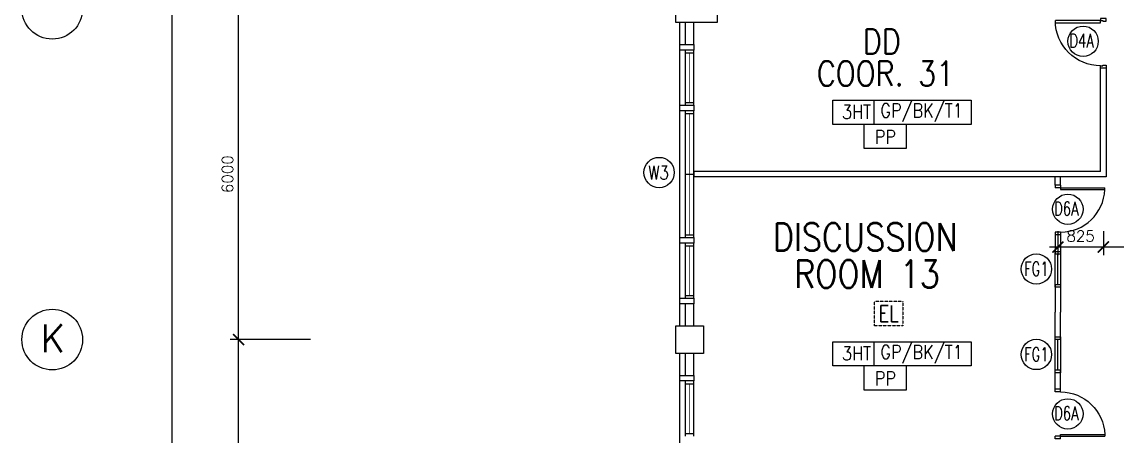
# Model space of a CAD drawing. Extents: x 2332957 to 2465864, y -1012926 to -914299.
# Drawn here: x 2338183 to 2358031, y -976487 to -968975 of the extents above; entities that cross this region are included whole.
import ezdxf
from ezdxf.enums import TextEntityAlignment as Align

# ---------------------------------------------------------------- set-up
doc = ezdxf.new("R2010")
doc.units = 0
doc.header["$LTSCALE"] = 15
doc.header["$MEASUREMENT"] = 0
doc.header["$PDMODE"] = 34
doc.linetypes.add('HIDDEN', pattern=[0.375, 0.25, -0.125])
doc.layers.get('0').update_dxf_attribs({"linetype": 'CONTINUOUS'})
doc.layers.get('DEFPOINTS').update_dxf_attribs({"linetype": 'CONTINUOUS'})
for name, color, linetype in [('-EL & K', 10, 'CONTINUOUS'), ('COL', 3, 'CONTINUOUS'), ('DIM', 7, 'CONTINUOUS'), ('DOOR', 5, 'CONTINUOUS'), ('DR', 7, 'CONTINUOUS'), ('DR-T', 7, 'CONTINUOUS'), ('FG-T', 7, 'CONTINUOUS'), ('GRID-T', 7, 'CONTINUOUS'), ('LEG-T', 7, 'CONTINUOUS'), ('LINE', 7, 'CONTINUOUS'), ('partition', 7, 'CONTINUOUS'), ('stair', 7, 'CONTINUOUS'), ('T50', 4, 'CONTINUOUS'), ('WALL', 2, 'CONTINUOUS'), ('WIN', 5, 'CONTINUOUS'), ('WIN-T', 7, 'CONTINUOUS')]:
    doc.layers.add(name, color=color, linetype=linetype)
doc.styles.add('E', font='ROMANS.SHX', dxfattribs={"width": 0.9})
doc.styles.add('ROMANS', font='romans')
doc.styles.get("Standard").update_dxf_attribs({"font": 'ROMANS.SHX'})
doc.dimstyles.new('STANDARD$0', dxfattribs={"dimscale": 0, "dimtxt": 8, "dimasz": 6, "dimexe": 1, "dimexo": 1, "dimgap": 3, "dimtad": 1, "dimdec": 0, "dimlfac": -1, "dimrnd": 1, "dimzin": 0, "dimdsep": 46, "dimtxsty": 'Standard', "dimcen": 0, "dimclrd": 5, "dimclre": 250, "dimadec": 0, "dimazin": 0, "dimtfac": 1, "dimtdec": 4, "dimtofl": 0, "dimtmove": 0, "dimatfit": 3, "dimfxl": 1, "dimtolj": 1, "dimtzin": 0, "dimarcsym": 0})

# ---------------------------------------------------------------- blocks, each defined once
blk = doc.blocks.new('FG')
at = {"layer": 'LINE', "linetype": 'Continuous'}
for points in [[(0, 0), (50, 0), (50, 100), (0, 100)], [(600, 0), (650, 0), (650, 100), (600, 100)]]:
    blk.add_lwpolyline(points, close=True, dxfattribs=at)
at = {"layer": 'LINE', "color": 5, "linetype": 'Continuous'}
for points in [[(600, 100), (50, 100)], [(50, 0), (600, 0)]]:
    blk.add_lwpolyline(points, dxfattribs=at)
at = {"layer": 'LINE', "color": 1, "linetype": 'Continuous'}
blk.add_lwpolyline([(50, 50), (600, 50)], dxfattribs=at)
blk = doc.blocks.new('_ARCHTICK')
at = {"color": 0, "linetype": 'ByBlock', "const_width": 0.15}
blk.add_lwpolyline([(-0.5, -0.5), (0.5, 0.5)], dxfattribs=at)
blk = doc.blocks.new('*D220')
at = {"layer": 'DEFPOINTS', "color": 0, "transparency": 16777216}
for p in [(2340909, -938737), (2342809, -938737), (2342809, -992737)]:
    blk.add_point(p, dxfattribs=at)
at = {"layer": 'DIM', "color": 7, "lineweight": -2, "transparency": 16777216}
for p, q in [((2340909, -992887), (2340909, -938587)), ((2342659, -938737), (2340759, -938737)), ((2342659, -992737), (2340759, -992737))]:
    blk.add_line(p, q, dxfattribs=at)
at = {"layer": 'DIM', "color": 7, "lineweight": -2, "transparency": 16777216, "xscale": 200, "yscale": 200, "zscale": 200}
for p, rotation in [((2340909, -938737), 90), ((2340909, -992737), 270)]:
    blk.add_blockref('_ARCHTICK', p, dxfattribs=dict(at, rotation=rotation))
at = {"layer": 'DIM', "color": 7, "transparency": 16777216, "insert": (2340709, -965737), "char_height": 200, "attachment_point": 5, "rotation": 90, "style": 'ROMANS'}
blk.add_mtext('\\A1;54000', dxfattribs=at)
blk = doc.blocks.new('*D223')
at = {"layer": 'DEFPOINTS', "color": 0, "transparency": 16777216}
for p in [(2342109, -974737), (2343566, -974737), (2343566, -980737)]:
    blk.add_point(p, dxfattribs=at)
at = {"layer": 'DIM', "color": 7, "lineweight": -2, "transparency": 16777216}
for p, q in [((2342109, -980887), (2342109, -974587)), ((2343416, -974737), (2341959, -974737)), ((2343416, -980737), (2341959, -980737))]:
    blk.add_line(p, q, dxfattribs=at)
at = {"layer": 'DIM', "color": 7, "lineweight": -2, "transparency": 16777216, "xscale": 200, "yscale": 200, "zscale": 200}
for p, rotation in [((2342109, -974737), 90), ((2342109, -980737), 270)]:
    blk.add_blockref('_ARCHTICK', p, dxfattribs=dict(at, rotation=rotation))
at = {"layer": 'DIM', "color": 7, "transparency": 16777216, "insert": (2341909, -977737), "char_height": 200, "attachment_point": 5, "rotation": 90, "style": 'ROMANS'}
blk.add_mtext('\\A1;6000', dxfattribs=at)
blk = doc.blocks.new('*D224')
at = {"layer": 'DEFPOINTS', "color": 0, "transparency": 16777216}
for p in [(2342109, -968737), (2343566, -968737), (2343566, -974737)]:
    blk.add_point(p, dxfattribs=at)
at = {"layer": 'DIM', "color": 7, "lineweight": -2, "transparency": 16777216}
for p, q in [((2343416, -968737), (2341959, -968737)), ((2342109, -974887), (2342109, -968587)), ((2343416, -974737), (2341959, -974737))]:
    blk.add_line(p, q, dxfattribs=at)
at = {"layer": 'DIM', "color": 7, "lineweight": -2, "transparency": 16777216, "xscale": 200, "yscale": 200, "zscale": 200}
for p, rotation in [((2342109, -968737), 90), ((2342109, -974737), 270)]:
    blk.add_blockref('_ARCHTICK', p, dxfattribs=dict(at, rotation=rotation))
at = {"layer": 'DIM', "color": 7, "transparency": 16777216, "insert": (2341909, -971737), "char_height": 200, "attachment_point": 5, "rotation": 90, "style": 'ROMANS'}
blk.add_mtext('\\A1;6000', dxfattribs=at)
blk = doc.blocks.new('d900-1b1')
at = {"layer": 'DR'}
for p, q in [((40, 100), (40, 920)), ((80, 919), (80, 100)), ((0, 0), (0, 100)), ((0, 100), (40, 100)), ((50, 0), (0, 0)), ((80, 100), (40, 100)), ((40, 100), (40, 60)), ((40, 60), (50, 60)), ((50, 60), (50, 0)), ((860, 60), (850, 60)), ((850, 60), (850, 0)), ((850, 0), (900, 0)), ((860, 100), (860, 60)), ((900, 100), (860, 100)), ((900, 0), (900, 100))]:
    blk.add_line(p, q, dxfattribs=at)
blk.add_arc((40, 100), 820, 0, 90, dxfattribs=at)
blk = doc.blocks.new('D900')
at = {"layer": 'DOOR', "color": 7}
for p, q in [((50, 100), (50, 899)), ((80, 899), (50, 899)), ((80, 100), (80, 899)), ((0, 100), (0, 0)), ((0, 100), (50, 100)), ((0, 0), (50, 0)), ((50, 100), (50, 0)), ((50, 100), (80, 100)), ((850, 100), (850, 0)), ((850, 100), (900, 100)), ((850, 0), (900, 0)), ((900, 100), (900, 0))]:
    blk.add_line(p, q, dxfattribs=at)
blk.add_arc((50, 100), 800, 0, 87.8509, dxfattribs=at)
blk = doc.blocks.new('*D169')
at = {"layer": 'DEFPOINTS', "color": 0, "linetype": 'Continuous', "transparency": 16777216}
for p in [(2357783, -972619), (2360283, -972619), (2357783, -973059)]:
    blk.add_point(p, dxfattribs=at)
at = {"layer": 'DIM', "color": 7, "linetype": 'Continuous', "lineweight": -2, "transparency": 16777216}
for p, q in [((2357783, -972769), (2357783, -973209)), ((2360283, -972769), (2360283, -973209)), ((2360433, -973059), (2357633, -973059))]:
    blk.add_line(p, q, dxfattribs=at)
at = {"layer": 'DIM', "color": 7, "linetype": 'Continuous', "lineweight": -2, "transparency": 16777216, "xscale": 200, "yscale": 200, "zscale": 200, "rotation": 180}
blk.add_blockref('_ARCHTICK', (2357783, -973059), dxfattribs=at)
at = {"layer": 'DIM', "color": 7, "linetype": 'Continuous', "lineweight": -2, "transparency": 16777216, "xscale": 200, "yscale": 200, "zscale": 200}
blk.add_blockref('_ARCHTICK', (2360283, -973059), dxfattribs=at)
at = {"layer": 'DIM', "color": 7, "linetype": 'Continuous', "transparency": 16777216, "insert": (2359033, -972859), "char_height": 200, "attachment_point": 5, "style": 'ROMANS'}
blk.add_mtext('\\A1;2500', dxfattribs=at)
blk = doc.blocks.new('*D170')
at = {"layer": 'DEFPOINTS', "color": 0, "linetype": 'Continuous', "transparency": 16777216}
for p in [(2356958, -972619), (2357783, -972619), (2356958, -973059)]:
    blk.add_point(p, dxfattribs=at)
at = {"layer": 'DIM', "color": 7, "linetype": 'Continuous', "lineweight": -2, "transparency": 16777216}
for p, q in [((2356958, -972769), (2356958, -973209)), ((2357783, -972769), (2357783, -973209)), ((2357933, -973059), (2356808, -973059))]:
    blk.add_line(p, q, dxfattribs=at)
at = {"layer": 'DIM', "color": 7, "linetype": 'Continuous', "lineweight": -2, "transparency": 16777216, "xscale": 200, "yscale": 200, "zscale": 200, "rotation": 180}
blk.add_blockref('_ARCHTICK', (2356958, -973059), dxfattribs=at)
at = {"layer": 'DIM', "color": 7, "linetype": 'Continuous', "lineweight": -2, "transparency": 16777216, "xscale": 200, "yscale": 200, "zscale": 200}
blk.add_blockref('_ARCHTICK', (2357783, -973059), dxfattribs=at)
at = {"layer": 'DIM', "color": 7, "linetype": 'Continuous', "transparency": 16777216, "insert": (2357370, -972859), "char_height": 200, "attachment_point": 5, "style": 'ROMANS'}
blk.add_mtext('\\A1;825', dxfattribs=at)

msp = doc.modelspace()

# ---------------------------------------------------------------- linework, layer by layer
at = {"layer": '-EL & K', "color": 0, "linetype": 'HIDDEN'}
msp.add_lwpolyline([(2353633.1, -974039.5), (2354147, -974039.5), (2354147, -974486.6), (2353633.1, -974486.6)], close=True, dxfattribs=at)
at = {"color": 0}
for p, q in [((2350107.9, -974487.5), (2350107.9, -968987.5)), ((2350107.9, -980487.5), (2350107.9, -974987.5))]:
    msp.add_line(p, q, dxfattribs=at)
at = {"color": 0, "linetype": 'Continuous'}
for p, q in [((2356907.9, -971887.5), (2356907.9, -971787.5)), ((2356907.9, -971937.5), (2356907.9, -971787.5)), ((2357007.9, -971937.5), (2357007.9, -971787.5))]:
    msp.add_line(p, q, dxfattribs=at)
at = {"layer": 'COL', "color": 0}
for points in [[(2350782.9, -968987.5), (2350032.9, -968987.5), (2350032.9, -968487.5), (2350782.9, -968487.5)], [(2350032.9, -974487.5), (2350532.9, -974487.5), (2350532.9, -974987.5), (2350032.9, -974987.5)]]:
    msp.add_lwpolyline(points, close=True, dxfattribs=at)
at = {"layer": 'DR-T', "color": 0, "linetype": 'Continuous'}
for centre in [(2357414.9, -969327.1), (2357138.2, -972373.3), (2357138.2, -976084.8)]:
    msp.add_circle(centre, 275, dxfattribs=at)
at = {"layer": 'FG-T', "color": 0, "linetype": 'Continuous'}
for centre in [(2356568.2, -973457.1), (2356568.2, -975007.1)]:
    msp.add_circle(centre, 275, dxfattribs=at)
at = {"layer": 'GRID-T', "color": 0}
for centre in [(2338732.9, -968737.5), (2338732.9, -974737.5)]:
    msp.add_circle(centre, 550, dxfattribs=at)
at = {"layer": 'LEG-T', "color": 0}
for p, q in [((2352880.2, -970397.4), (2355384.9, -970397.4)), ((2352880.2, -970835.4), (2352880.2, -970397.4)), ((2353623.9, -970397.4), (2353623.9, -970835.4)), ((2355384.9, -970397.4), (2355384.9, -970835.4)), ((2355384.9, -970835.4), (2352880.2, -970835.4)), ((2353446.1, -971273.4), (2353446.1, -970835.4)), ((2354206.1, -970835.4), (2354206.1, -971273.4)), ((2354206.1, -971273.4), (2353446.1, -971273.4)), ((2352880.2, -974777.5), (2355384.9, -974777.5)), ((2352880.2, -975215.5), (2352880.2, -974777.5)), ((2353623.9, -974777.5), (2353623.9, -975215.5)), ((2355384.9, -974777.5), (2355384.9, -975215.5)), ((2355384.9, -975215.5), (2352880.2, -975215.5)), ((2353446.1, -975653.5), (2353446.1, -975215.5)), ((2354206.1, -975215.5), (2354206.1, -975653.5)), ((2354206.1, -975653.5), (2353446.1, -975653.5))]:
    msp.add_line(p, q, dxfattribs=at)
at = {"layer": 'partition', "color": 0}
for p, q in [((2357732.9, -971687.5), (2350357.9, -971687.5)), ((2357832.9, -971787.5), (2350357.9, -971787.5))]:
    msp.add_line(p, q, dxfattribs=at)
at = {"layer": 'partition', "color": 0, "linetype": 'Continuous'}
msp.add_line((2350357.9, -971687.5), (2350357.9, -971787.5), dxfattribs=at)
at = {"layer": 'stair', "color": 0}
for p, q in [((2357732.9, -971687.5), (2357732.9, -969812.5)), ((2357832.9, -969812.5), (2357832.9, -971787.5)), ((2356907.9, -972837.5), (2356907.9, -973187.5)), ((2357007.9, -972837.5), (2357007.9, -973187.5)), ((2356907.9, -973737.5), (2356907.9, -974237.5)), ((2357007.9, -973737.5), (2357007.9, -974237.5)), ((2356907.9, -974737.5), (2356907.9, -974237.5)), ((2357007.9, -974737.5), (2357007.9, -974237.5)), ((2356907.9, -975637.5), (2356907.9, -975287.5)), ((2357007.9, -975637.5), (2357007.9, -975287.5))]:
    msp.add_line(p, q, dxfattribs=at)
at = {"layer": 'WALL', "color": 0}
for p, q in [((2350207.9, -969387.5), (2350207.9, -968987.5)), ((2350357.9, -969387.5), (2350357.9, -968987.5)), ((2350207.9, -974487.5), (2350207.9, -974087.5)), ((2350357.9, -974487.5), (2350357.9, -974087.5)), ((2350207.9, -975387.5), (2350207.9, -974987.5)), ((2350357.9, -975387.5), (2350357.9, -974987.5))]:
    msp.add_line(p, q, dxfattribs=at)
for points in [[(2350107.9, -969387.5), (2350357.9, -969387.5), (2350357.9, -969487.5), (2350107.9, -969487.5)], [(2350107.9, -970487.5), (2350357.9, -970487.5), (2350357.9, -970587.5), (2350107.9, -970587.5)], [(2350107.9, -972887.5), (2350357.9, -972887.5), (2350357.9, -972987.5), (2350107.9, -972987.5)], [(2350107.9, -973987.5), (2350357.9, -973987.5), (2350357.9, -974087.5), (2350107.9, -974087.5)], [(2350107.9, -975387.5), (2350357.9, -975387.5), (2350357.9, -975487.5), (2350107.9, -975487.5)]]:
    msp.add_lwpolyline(points, close=True, dxfattribs=at)
at = {"layer": 'WIN', "color": 0}
for p, q in [((2350207.9, -970487.5), (2350207.9, -969487.5)), ((2350207.9, -969537.5), (2350357.9, -969537.5)), ((2350357.9, -970487.5), (2350357.9, -969487.5)), ((2350207.9, -970437.5), (2350357.9, -970437.5)), ((2350207.9, -972887.5), (2350207.9, -970587.5)), ((2350207.9, -970637.5), (2350357.9, -970637.5)), ((2350357.9, -972887.5), (2350357.9, -970587.5)), ((2350207.9, -971737.5), (2350357.9, -971737.5)), ((2350207.9, -972837.5), (2350357.9, -972837.5)), ((2350207.9, -973987.5), (2350207.9, -972987.5)), ((2350207.9, -973037.5), (2350357.9, -973037.5)), ((2350357.9, -973987.5), (2350357.9, -972987.5)), ((2350207.9, -973937.5), (2350357.9, -973937.5)), ((2350207.9, -976487.5), (2350207.9, -975487.5)), ((2350357.9, -976487.5), (2350357.9, -975487.5)), ((2350207.9, -975537.5), (2350357.9, -975537.5)), ((2350207.9, -976437.5), (2350357.9, -976437.5))]:
    msp.add_line(p, q, dxfattribs=at)
at = {"layer": 'WIN', "color": 0, "const_width": 10, "flags": 128}
for points in [[(2350282.9, -970437.5), (2350282.9, -969537.5)], [(2350282.9, -972837.5), (2350282.9, -970637.5)], [(2350282.9, -973037.5), (2350282.9, -973937.5)], [(2350282.9, -976437.5), (2350282.9, -975537.5)]]:
    msp.add_lwpolyline(points, dxfattribs=at)
at = {"layer": 'WIN-T', "color": 0, "linetype": 'Continuous'}
msp.add_circle((2349731.3, -971707), 275, dxfattribs=at)

# ---------------------------------------------------------------- block references
at = {"layer": 'DR', "color": 0, "xscale": -1, "rotation": 90}
msp.add_blockref('d900-1b1', (2357832.9, -968912.5), dxfattribs=at)
at = {"layer": 'LINE', "color": 0, "linetype": 'Continuous', "xscale": -1, "rotation": 270}
for p in [(2356907.9, -973787.5), (2356907.9, -975337.5)]:
    msp.add_blockref('FG', p, dxfattribs=at)
at = {"layer": 'stair', "color": 0, "rotation": 270}
msp.add_blockref('D900', (2356907.9, -971937.5), dxfattribs=at)
at = {"layer": 'stair', "color": 0, "xscale": -1, "rotation": 270}
msp.add_blockref('D900', (2356907.9, -976537.5), dxfattribs=at)

# ---------------------------------------------------------------- texts
at = {"layer": '-EL & K', "color": 0, "linetype": 'HIDDEN', "style": 'E', "width": 0.8}
msp.add_text('EL', height=300, dxfattribs=at).set_placement((2353706, -974416.6))
at = {"layer": 'DR-T', "color": 0, "style": 'ROMANS', "width": 0.7}
for s, p in [('D4A', (2357165, -969440.6)), ('D6A', (2356888.3, -972486.8)), ('D6A', (2356888.3, -976198.3))]:
    msp.add_text(s, height=250, dxfattribs=at).set_placement(p)
at = {"layer": 'FG-T', "color": 0, "style": 'ROMANS', "width": 0.7}
for p in [(2356344.8, -973579.2), (2356344.8, -975129.2)]:
    msp.add_text('FG1', height=250, dxfattribs=at).set_placement(p)
at = {"layer": 'GRID-T', "color": 0, "style": 'ROMANS'}
msp.add_text('K', height=500, dxfattribs=at).set_placement((2338517.7, -974963.3))
at = {"layer": 'LEG-T', "color": 0, "style": 'ROMANS', "width": 0.85}
for s, p in [('3HT', (2353309, -970606.4, 1555)), ('GP/BK/T1', (2354488.9, -970600.4, 1555)), ('PP', (2353832.4, -971062.3, 1555)), ('3HT', (2353309, -974986.6, 1555)), ('GP/BK/T1', (2354488.9, -974980.5, 1555)), ('PP', (2353832.4, -975442.5, 1555))]:
    msp.add_text(s, height=250, dxfattribs=at).set_placement(p, align=Align.MIDDLE)
at = {"layer": 'T50', "color": 0, "style": 'ROMANS', "width": 0.85}
for s, height, p in [('DD ', 450, (2353421.4, -969556)), ('COOR. 31', 450, (2352589, -970136.6)), ('DISCUSSION ', 500, (2351789.8, -973124.6)), ('ROOM 13', 500, (2352178.4, -973797.5))]:
    msp.add_text(s, height=height, dxfattribs=at).set_placement(p)
at = {"layer": 'WIN-T', "color": 0, "style": 'ROMANS', "width": 0.8}
msp.add_text('W3', height=250, dxfattribs=at).set_placement((2349530.6, -971832.9))

# ---------------------------------------------------------------- dimensions: what is measured, and where the dimension line sits
at = {"layer": 'DIM', "color": 0}
dim = msp.add_aligned_dim(p1=(2342808.6, -992737.5), p2=(2342808.6, -938737.5), distance=1899.4, dimstyle='STANDARD$0', override={"dimscale": 100, "dimtxt": 2, "dimasz": 2, "dimexe": 1.5, "dimexo": 1.5, "dimgap": 1, "dimtxsty": 'ROMANS', "dimblk": 'ARCHTICK', "dimdle": 1.5, "dimclrd": 7, "dimclre": 7, "dimclrt": 7, "dimtdec": 0, "dimtmove": 2}, dxfattribs=at)
dim.commit()
dim.dimension.update_dxf_attribs({"geometry": '*D220', "text_midpoint": (2340709.2, -965737.5)})
for base, p1, p2, picture, middle in [((2342109.2, -968737.5), (2343566.4, -974737.5), (2343566.4, -968737.5), '*D224', (2341909.2, -971737.5)), ((2342109.2, -974737.5), (2343566.4, -980737.5), (2343566.4, -974737.5), '*D223', (2341909.2, -977737.5))]:
    dim = msp.add_linear_dim(base=base, p1=p1, p2=p2, angle=270, dimstyle='STANDARD$0', override={"dimscale": 100, "dimtxt": 2, "dimasz": 2, "dimexe": 1.5, "dimexo": 1.5, "dimgap": 1, "dimtxsty": 'ROMANS', "dimblk": 'ARCHTICK', "dimdle": 1.5, "dimclrd": 7, "dimclre": 7, "dimclrt": 7, "dimtdec": 0, "dimtmove": 2}, dxfattribs=at)
    dim.commit()
    dim.dimension.update_dxf_attribs({"geometry": picture, "text_midpoint": middle})
at = {"layer": 'DIM', "color": 0, "linetype": 'Continuous'}
for base, p1, p2, picture, middle in [((2356957.9, -973058.6), (2357782.9, -972619), (2356957.9, -972619), '*D170', (2357370.4, -972858.6)), ((2357782.9, -973058.6), (2360282.9, -972619), (2357782.9, -972619), '*D169', (2359032.9, -972858.6))]:
    dim = msp.add_linear_dim(base=base, p1=p1, p2=p2, angle=180, dimstyle='STANDARD$0', override={"dimscale": 100, "dimtxt": 2, "dimasz": 2, "dimexe": 1.5, "dimexo": 1.5, "dimgap": 1, "dimtxsty": 'ROMANS', "dimblk": 'ARCHTICK', "dimdle": 1.5, "dimclrd": 7, "dimclre": 7, "dimclrt": 7, "dimtdec": 0, "dimtmove": 2}, dxfattribs=at)
    dim.commit()
    dim.dimension.update_dxf_attribs({"geometry": picture, "text_midpoint": middle})

doc.saveas('drawing.dxf')
